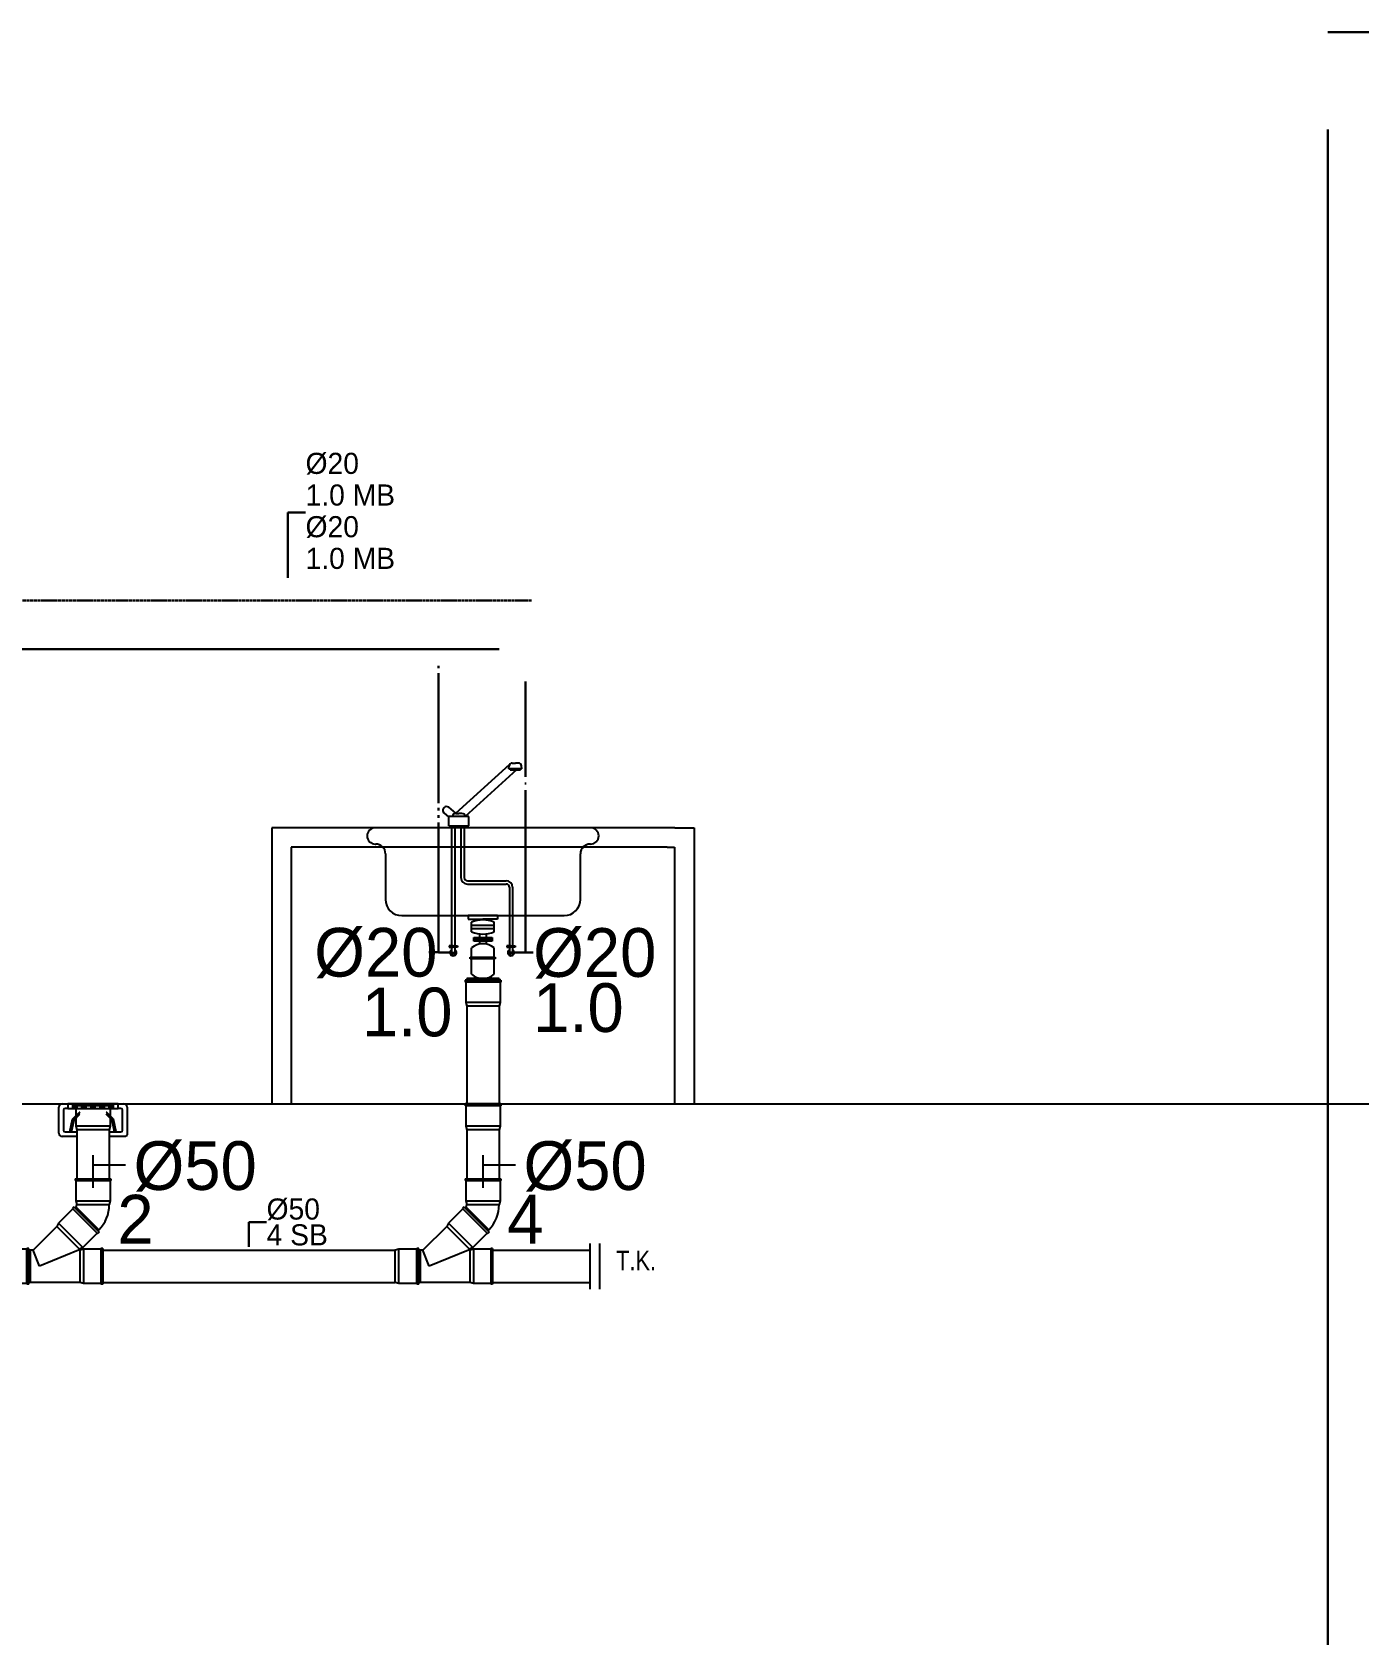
# Model space of a CAD drawing. Header units: centimetres. Extents: x 247996 to 314900, y -468471 to -440326.
# Drawn here: x 267621.3 to 268029.6, y -443513.5 to -443020 of the extents above; entities that cross this region are included whole.
import ezdxf
from ezdxf.enums import TextEntityAlignment as Align

# ---------------------------------------------------------------- set-up
doc = ezdxf.new("R2010")
doc.units = ezdxf.units.CM
for name, pattern in [('0', [500, 500]), ('BASMA HATTI', [0.375, 0.25, -0.125]), ('SICAK', [4.6, 4, -0.15, 0.075, -0.15, 0.075, -0.15]), ('SOGUK', [5.4, 5, -0.2, 0, -0.2])]:
    doc.linetypes.add(name, pattern=pattern)
for name, color, linetype in [('SCOTT-MTY-CİHAZ', 135, 'Continuous'), ('SCOTT-MTY-PVC', 43, 'Continuous'), ('SCOTT-MTY-SEMA', 8, 'Continuous'), ('SCOTT-MTY-TEFRIS', 15, 'Continuous'), ('SCOTT-MTY-YUK-BIRIMI', 7, 'Continuous')]:
    doc.layers.add(name, color=color, linetype=linetype)
for name, color, linetype, lineweight in [('SCOTT-MTY-PISSU-CAP', 211, 'Continuous', 30), ('SCOTT-MTY-SICAKSU-BORU', 1, 'BASMA HATTI', 30), ('SCOTT-MTY-SOGUKSU-BORU', 5, '0', 30), ('SCOTT-MTY-TEMIZSU-CAP', 101, 'Continuous', 30)]:
    doc.layers.add(name, color=color, linetype=linetype, lineweight=lineweight)
doc.styles.add('CAP', font='wturkce.SHX', dxfattribs={"width": 0.65})
doc.styles.add('MTY_CAP', font='wturkce.SHX', dxfattribs={"width": 0.65})
doc.styles.add('ROTAS', font='arial.ttf')

# ---------------------------------------------------------------- blocks, each defined once
blk = doc.blocks.new('SUZGEC1 KOLON')
at = {"layer": 'SCOTT-MTY-TEFRIS', "color": 2}
for p, q in [((-9.5, 0), (-7.7, 0)), ((-7.7, 0), (-7.7, -1.4)), ((7.7, 0), (-7.7, 0)), ((-7.7, 0), (-7.7, -1.4)), ((-4.9, 0), (-6.3, 0)), ((-6.3, 0), (-6.3, -1.4)), ((-4.9, -1.12), (-6.02, 0)), ((-4.9, -0.37), (-5.27, 0)), ((-4.9, -0.13), (-5.03, 0)), ((-4.9, -1.4), (-4.9, 0)), ((-2.1, 0), (-3.5, 0)), ((-3.5, 0), (-3.5, -1.4)), ((-2.1, -1.12), (-3.22, 0)), ((-2.1, -0.37), (-2.47, 0)), ((-2.1, -0.13), (-2.23, 0)), ((-2.1, -1.4), (-2.1, 0)), ((0.7, 0), (-0.7, 0)), ((-0.7, 0), (-0.7, -1.4)), ((0.7, -1.36), (-0.66, 0)), ((0.7, -1.12), (-0.42, 0)), ((0.7, -0.62), (0.08, 0)), ((0.7, -0.37), (0.33, 0)), ((0.7, -0.13), (0.57, 0)), ((0.7, -1.4), (0.7, 0)), ((3.5, 0), (2.1, 0)), ((2.1, 0), (2.1, -1.4)), ((3.5, -1.36), (2.14, 0)), ((3.5, -1.12), (2.38, 0)), ((3.5, -0.62), (2.88, 0)), ((3.5, -0.37), (3.13, 0)), ((3.5, -0.13), (3.37, 0)), ((3.5, -1.4), (3.5, 0)), ((6.3, 0), (4.9, 0)), ((4.9, 0), (4.9, -1.4)), ((6.3, -1.36), (4.94, 0)), ((6.3, -1.12), (5.18, 0)), ((6.3, -0.62), (5.68, 0)), ((6.3, -0.37), (5.93, 0)), ((6.3, -0.13), (6.17, 0)), ((6.3, -1.4), (6.3, 0)), ((7.7, -1.4), (7.7, 0)), ((7.7, 0), (9.5, 0)), ((7.7, -1.4), (7.7, 0)), ((-10.5, -9), (-10.5, -1)), ((-9.1, -1.9), (-9.1, -8.1)), ((-7.7, -1.4), (-8.6, -1.4)), ((-7.7, -1.4), (7.7, -1.4)), ((-7.08, -8.6), (-6.3, -4.75)), ((-5.89, -5.22), (-6.31, -4.8)), ((-5.11, -1.4), (-6.3, -0.21)), ((-5.36, -1.4), (-6.3, -0.46)), ((-5.61, -1.4), (-6.3, -0.71)), ((-5.85, -1.4), (-6.3, -0.95)), ((-6.1, -1.4), (-6.3, -1.2)), ((-6.3, -1.4), (-4.9, -1.4)), ((-6.3, -4.75), (-4.25, -2.7)), ((-4.9, -1.36), (-6.26, 0)), ((-5.86, -5.08), (-6.24, -4.69)), ((-5.8, -4.96), (-6.16, -4.6)), ((-5.71, -4.87), (-6.07, -4.52)), ((-5.62, -4.78), (-5.98, -4.43)), ((-5.54, -4.69), (-5.89, -4.34)), ((-5.84, -5), (-4.04, -3.2)), ((-5.45, -4.6), (-5.8, -4.25)), ((-4.9, -0.87), (-5.77, 0)), ((-5.36, -4.52), (-5.71, -4.16)), ((-5.27, -4.43), (-5.62, -4.07)), ((-5.18, -4.34), (-5.54, -3.99)), ((-4.9, -0.62), (-5.52, 0)), ((-5.09, -4.25), (-5.45, -3.9)), ((-5.01, -4.16), (-5.36, -3.81)), ((-4.92, -4.07), (-5.27, -3.72)), ((-4.83, -3.99), (-5.18, -3.63)), ((-4.74, -3.9), (-5.09, -3.54)), ((-4.65, -3.81), (-5.01, -3.46)), ((-4.56, -3.72), (-4.92, -3.37)), ((-4.48, -3.63), (-4.83, -3.28)), ((-4.39, -3.54), (-4.74, -3.19)), ((-4.3, -3.46), (-4.65, -3.1)), ((-4.21, -3.37), (-4.56, -3.01)), ((-4.12, -3.28), (-4.48, -2.93)), ((-4.04, -3.18), (-4.39, -2.84)), ((-4.04, -3), (-4.3, -2.75)), ((-4.04, -2.7), (-4.25, -2.7)), ((-4.04, -2.83), (-4.17, -2.7)), ((-2.31, -1.4), (-3.5, -0.21)), ((-2.56, -1.4), (-3.5, -0.46)), ((-2.81, -1.4), (-3.5, -0.71)), ((-3.05, -1.4), (-3.5, -0.95)), ((-3.3, -1.4), (-3.5, -1.2)), ((-3.5, -1.4), (-2.1, -1.4)), ((-2.1, -1.36), (-3.46, 0)), ((-2.1, -0.87), (-2.97, 0)), ((-2.1, -0.62), (-2.72, 0)), ((0.49, -1.4), (-0.7, -0.21)), ((0.24, -1.4), (-0.7, -0.46)), ((-0.01, -1.4), (-0.7, -0.71)), ((-0.25, -1.4), (-0.7, -0.95)), ((-0.5, -1.4), (-0.7, -1.2)), ((-0.7, -1.4), (0.7, -1.4)), ((0.7, -0.87), (-0.17, 0)), ((3.29, -1.4), (2.1, -0.21)), ((3.04, -1.4), (2.1, -0.46)), ((2.79, -1.4), (2.1, -0.71)), ((2.55, -1.4), (2.1, -0.95)), ((2.3, -1.4), (2.1, -1.2)), ((2.1, -1.4), (3.5, -1.4)), ((3.5, -0.87), (2.63, 0)), ((4.25, -2.7), (4.05, -2.7)), ((4.05, -3.2), (4.05, -3.2)), ((5.85, -5), (4.05, -3.2)), ((6.33, -4.9), (4.14, -2.7)), ((6.31, -4.75), (4.25, -2.7)), ((6.09, -1.4), (4.9, -0.21)), ((5.84, -1.4), (4.9, -0.46)), ((5.59, -1.4), (4.9, -0.71)), ((5.35, -1.4), (4.9, -0.95)), ((5.1, -1.4), (4.9, -1.2)), ((4.9, -1.4), (6.3, -1.4)), ((6.38, -5.12), (5.3, -4.04)), ((6.42, -5.34), (5.3, -4.21)), ((6.47, -5.56), (5.3, -4.39)), ((6.3, -0.87), (5.43, 0)), ((7.08, -8.6), (6.31, -4.75)), ((8.6, -1.4), (7.7, -1.4)), ((9.1, -8.1), (9.1, -1.9)), ((10.5, -1), (10.5, -9.5)), ((-8.6, -8.6), (-5.3, -8.6)), ((-6.93, -8.6), (-7.06, -8.48)), ((-7.03, -8.35), (-6.52, -8.35)), ((-6.76, -8.6), (-7.01, -8.35)), ((-6.58, -8.6), (-6.83, -8.35)), ((-6.54, -8.46), (-6.65, -8.35)), ((-6.59, -6.29), (-6.61, -6.27)), ((-6.61, -6.29), (-6.1, -6.29)), ((-6.41, -6.29), (-6.58, -6.12)), ((-6.57, -8.6), (-5.84, -5)), ((-6.24, -6.29), (-6.55, -5.98)), ((-6.1, -6.25), (-6.52, -5.83)), ((-6.07, -6.11), (-6.49, -5.68)), ((-6.04, -5.96), (-6.46, -5.54)), ((-6.01, -5.81), (-6.43, -5.39)), ((-5.98, -5.67), (-6.4, -5.24)), ((-5.95, -5.52), (-6.37, -5.09)), ((-5.92, -5.37), (-6.34, -4.95)), ((5.3, -8.6), (8.6, -8.6)), ((6.57, -8.6), (5.85, -5)), ((6.51, -5.78), (5.87, -5.14)), ((6.56, -6), (5.92, -5.37)), ((6.6, -6.23), (5.96, -5.59)), ((6.49, -6.29), (6.01, -5.81)), ((6.31, -6.29), (6.05, -6.03)), ((6.14, -6.29), (6.1, -6.25)), ((6.62, -6.29), (6.11, -6.29)), ((7.03, -8.35), (6.52, -8.35)), ((6.68, -8.6), (6.55, -8.47)), ((6.86, -8.6), (6.61, -8.35)), ((7.03, -8.6), (6.78, -8.35)), ((7.05, -8.44), (6.96, -8.35)), ((-5.3, -10), (-9.5, -10)), ((10, -10), (5.3, -10))]:
    blk.add_line(p, q, dxfattribs=at)
for centre, radius, start, end in [((-9.5, -1), 1, 90, 180), ((-8.6, -1.9), 0.5, 90, 180), ((8.6, -1.9), 0.5, 0, 90), ((9.5, -1), 1, 0, 90), ((-9.5, -9), 1, 180, 270), ((-8.6, -8.1), 0.5, 180, 270), ((8.6, -8.1), 0.5, 270, 0), ((10, -9.5), 0.5, 270, 0)]:
    blk.add_arc(centre, radius, start, end, dxfattribs=at)
at = {"layer": 'SCOTT-MTY-PISSU-CAP', "lineweight": -3, "ltscale": 100, "style": 'CAP', "width": 0.65}
blk.add_attdef('PSCP', (12.5, -26.5), '', height=15, dxfattribs=at)
at = {"layer": 'SCOTT-MTY-YUK-BIRIMI', "color": 211, "lineweight": -3, "ltscale": 100, "style": 'CAP', "width": 0.65}
blk.add_attdef('PS', (7.5, -43), '', height=15, dxfattribs=at)
blk = doc.blocks.new('PVC CATAL SAG')
at = {"layer": 'SCOTT-MTY-PISSU-CAP', "lineweight": -3, "ltscale": 100}
for p, q in [((0, -15.84), (0, -25.84)), ((10, -18.89), (0, -18.89))]:
    blk.add_line(p, q, dxfattribs=at)
at = {"layer": 'SCOTT-MTY-PVC', "color": 43}
for p, q in [((-5.5, 0), (-5.5, -0.6)), ((5.5, 0), (-5.5, 0)), ((-5.3, -0.6), (-5.5, -0.6)), ((5.3, -0.6), (-5.3, -0.6)), ((-5.3, -0.6), (-5.3, -6.85)), ((5.5, -0.6), (5.3, -0.6)), ((5.3, -0.6), (5.3, -6.85)), ((5.5, 0), (5.5, -0.6)), ((5.3, -6.85), (-5.3, -6.85)), ((-5.3, -6.85), (-5, -7.99)), ((5, -7.99), (-5, -7.99)), ((-5, -7.99), (-5, -22.87)), ((5.3, -6.85), (5, -7.99)), ((5, -7.99), (5, -22.87)), ((-5.5, -23.03), (-5.5, -23.63)), ((-5.5, -23.03), (-4.97, -23.03)), ((-5.5, -23.63), (-5.3, -23.63)), ((-5.3, -23.63), (5.3, -23.63)), ((-5.3, -23.63), (-5.3, -29.88)), ((-5, -23.03), (5.03, -23.03)), ((5.03, -23.03), (5.5, -23.03)), ((5.3, -23.63), (5.5, -23.63)), ((5.3, -23.63), (5.3, -29.88)), ((5.5, -23.03), (5.5, -23.63)), ((-6.17, -32.27), (-10.59, -36.69)), ((-5.88, -31.7), (-6.31, -32.13)), ((-5.88, -31.7), (-6.31, -32.13)), ((-6.31, -32.13), (-6.17, -32.27)), ((-6.31, -32.13), (-6.17, -32.27)), ((-6.17, -32.27), (1.33, -39.76)), ((-5.88, -31.7), (-5.58, -32.01)), ((-5.88, -31.7), (-5.58, -32.01)), ((-5.29, -31.73), (-5.58, -32.01)), ((-5.58, -32.01), (1.54, -39.13)), ((-5.3, -29.88), (5.3, -29.88)), ((-5.3, -29.88), (-5, -31.02)), ((-5.29, -31.73), (1.78, -38.8)), ((-5, -31.02), (5, -31.02)), ((5.3, -29.88), (5, -31.02)), ((-11.15, -37.73), (-18.46, -45)), ((-10.59, -36.69), (-11.15, -37.73)), ((-11.15, -37.73), (-4.14, -44.75)), ((-10.59, -36.69), (-3.09, -44.18)), ((1.89, -39.48), (1.47, -39.9)), ((1.89, -39.48), (1.47, -39.9)), ((1.78, -38.8), (1.5, -39.08)), ((1.5, -39.08), (1.89, -39.48)), ((1.5, -39.08), (1.89, -39.48)), ((-3.09, -44.18), (-4.14, -44.75)), ((1.33, -39.76), (-3.09, -44.18)), ((1.33, -39.76), (1.47, -39.9)), ((1.33, -39.76), (1.47, -39.9)), ((-25.86, -44.7), (-27, -45)), ((-27, -55), (-27, -45)), ((-25.86, -55.3), (-25.86, -44.7)), ((-20.33, -44.7), (-25.86, -44.7)), ((-19.73, -44.5), (-20.33, -44.5)), ((-20.33, -44.7), (-20.33, -44.5)), ((-20.33, -55.3), (-20.33, -44.7)), ((-19.73, -45), (-19.73, -44.5)), ((-19.73, -55), (-19.73, -45)), ((-19.33, -45), (-19.73, -45)), ((-18.46, -45), (-19.33, -45)), ((-19.33, -45), (-19.33, -55)), ((-19.33, -45), (-19.33, -55)), ((-19.33, -55), (-19.33, -45)), ((-19.33, -45), (-19.33, -55)), ((-16.5, -50), (-18.46, -45)), ((-4.43, -45), (-16.5, -50)), ((-4.14, -44.75), (-4.43, -45)), ((-4.02, -45), (-4.42, -45)), ((-2.88, -44.7), (-4.02, -45)), ((-4.02, -45), (-4.02, -55)), ((2.4, -44.7), (-2.88, -44.7)), ((-2.88, -44.7), (-2.88, -55.3)), ((3, -44.5), (2.4, -44.5)), ((2.4, -44.5), (2.4, -44.7)), ((2.4, -44.7), (2.4, -55.3)), ((3, -44.5), (3, -45)), ((3, -45), (3, -55)), ((-25.86, -55.3), (-27, -55)), ((-20.33, -55.3), (-25.86, -55.3)), ((-20.33, -55.5), (-20.33, -55.3)), ((-19.73, -55.5), (-20.33, -55.5)), ((-19.73, -55.5), (-19.73, -55)), ((-19.33, -55), (-19.73, -55)), ((-4.02, -55), (-19.33, -55)), ((-2.88, -55.3), (-4.02, -55)), ((2.4, -55.3), (-2.88, -55.3)), ((2.4, -55.3), (2.4, -55.5)), ((3, -55.5), (2.4, -55.5)), ((3, -55), (3, -55.5))]:
    blk.add_line(p, q, dxfattribs=at)
for radius in [1, 11]:
    blk.add_arc((-6, -31.02), radius, 315, 0, dxfattribs=at)
blk = doc.blocks.new('EVIYE1 KOLON')
at = {"layer": 'SCOTT-MTY-PVC', "color": 43}
for p, q in [((-5.5, 38.11), (-5.5, 37.51)), ((-5.03, 38.11), (-5.5, 38.11)), ((-5.3, 37.51), (-5.5, 37.51)), ((5.3, 37.51), (-5.3, 37.51)), ((-5.3, 37.51), (-5.3, 31.26)), ((5, 38.11), (-5.03, 38.11)), ((5, 38.6), (-5, 38.6)), ((-5, 38.6), (-5, 38.11)), ((5.5, 38.11), (4.97, 38.11)), ((5, 38.6), (5, 38.11)), ((5.5, 37.51), (5.3, 37.51)), ((5.3, 37.51), (5.3, 31.26)), ((5.5, 38.11), (5.5, 37.51)), ((5.3, 31.26), (-5.3, 31.26)), ((-5.3, 31.26), (-5, 30.12)), ((5, 30.12), (-5, 30.12)), ((-5, 30.12), (-5, 0)), ((5.3, 31.26), (5, 30.12)), ((5, 30.12), (5, 0))]:
    blk.add_line(p, q, dxfattribs=at)
at = {"layer": 'SCOTT-MTY-SICAKSU-BORU', "linetype": 'SICAK', "ltscale": 10}
for p, q in [((-13.63, 46.61), (-13.63, 135)), ((-9.63, 46.61), (-13.63, 46.61))]:
    blk.add_line(p, q, dxfattribs=at)
at = {"layer": 'SCOTT-MTY-SOGUKSU-BORU', "linetype": 'SOGUK', "ltscale": 10}
for p, q in [((13.14, 46.61), (13.14, 130)), ((9.14, 46.61), (13.14, 46.61))]:
    blk.add_line(p, q, dxfattribs=at)
at = {"layer": 'SCOTT-MTY-TEFRIS', "color": 4}
for p, q in [((8.09, 104.42), (-8.43, 89.41)), ((7.96, 103.19), (8.05, 104.04)), ((9.04, 104.93), (9.98, 104.93)), ((10.93, 104.93), (9.98, 104.93)), ((12.01, 103.19), (11.92, 104.04)), ((10.34, 102.85), (-5.44, 88.52)), ((7.96, 103.19), (9.98, 103.19)), ((8.34, 103.19), (8.34, 102.85)), ((11.58, 103.19), (8.34, 103.19)), ((8.34, 102.85), (11.58, 102.85)), ((12.01, 103.19), (9.98, 103.19)), ((11.58, 102.85), (11.58, 103.19)), ((-11.94, 91.2), (-12.12, 91)), ((-12.01, 89.59), (-10.45, 88.26)), ((-8.36, 89.47), (-10.53, 91.31)), ((-8.36, 89.41), (-7.41, 89.41)), ((-6.47, 89.41), (-7.41, 89.41)), ((33.13, 85), (-33.13, 85)), ((-4.38, 88.52), (-10.45, 88.52)), ((-10.45, 85.57), (-10.45, 88.52)), ((-10.45, 85.57), (-4.38, 85.57)), ((-10, 85.57), (-10, 85.19)), ((-10, 85.19), (-4.8, 85.19)), ((-9.63, 85.19), (-9.63, 48.65)), ((-9.34, 88.58), (-9.41, 88.52)), ((-8.63, 85.19), (-8.63, 48.65)), ((-6.76, 85.19), (-6.76, 69.68)), ((-5.76, 85.19), (-5.76, 69.68)), ((-4.8, 85.19), (-4.8, 85.57)), ((-4.38, 85.57), (-4.38, 88.52)), ((-33.13, 80), (-33, 80)), ((33.13, 80), (33, 80)), ((-30, 77), (-30, 62.96)), ((30, 62.96), (30, 77)), ((-4.76, 68.68), (7.14, 68.68)), ((-4.76, 67.68), (7.14, 67.68)), ((8.14, 66.68), (8.14, 48.65)), ((9.14, 66.68), (9.14, 48.65)), ((-25, 57.96), (25, 57.96)), ((4.54, 57.96), (-4.54, 57.96)), ((-4.54, 57.96), (-4.54, 56.89)), ((-4.54, 56.89), (0, 56.89)), ((-3.49, 52.96), (-3.49, 55.97)), ((3.49, 54.89), (-3.49, 54.89)), ((-1, 56.89), (-1, 56.57)), ((4.54, 56.89), (0, 56.89)), ((1, 56.89), (1, 56.57)), ((3.49, 52.96), (3.49, 55.97)), ((4.54, 57.96), (4.54, 56.89)), ((3.49, 53.9), (-3.49, 53.9)), ((-2.75, 50.12), (-2.75, 51.26)), ((-2.75, 51.26), (2.86, 51.26)), ((2.86, 50.73), (-2.75, 50.73)), ((2.86, 50.12), (-2.75, 50.12)), ((-1, 52.36), (-1, 51.26)), ((-1, 50.12), (-1, 49.29)), ((1, 52.36), (1, 51.26)), ((1, 50.12), (1, 49.29)), ((2.86, 51.26), (2.86, 50.12)), ((-10.38, 48.65), (-10.38, 48.27)), ((-9.13, 48.65), (-10.38, 48.65)), ((-10.38, 48.27), (-9.13, 48.27)), ((-9.63, 48.27), (-9.63, 46.61)), ((-9.63, 46.61), (-8.63, 46.61)), ((-9.13, 48.65), (-7.87, 48.65)), ((-7.87, 48.27), (-9.13, 48.27)), ((-8.63, 48.27), (-8.63, 46.61)), ((-7.87, 48.65), (-7.87, 48.27)), ((-3.95, 44.61), (-3.95, 45.21)), ((-3.95, 45.21), (3.82, 45.21)), ((3.82, 44.61), (-3.95, 44.61)), ((-3.49, 45.21), (-3.49, 48.02)), ((-3.49, 39.89), (-3.49, 44.61)), ((3.49, 45.21), (3.49, 48.02)), ((3.49, 39.89), (3.49, 44.61)), ((3.82, 45.21), (3.82, 44.61)), ((7.38, 48.65), (7.38, 48.27)), ((8.64, 48.65), (7.38, 48.65)), ((7.38, 48.27), (8.64, 48.27)), ((8.14, 48.27), (8.14, 46.61)), ((9.14, 46.61), (8.14, 46.61)), ((8.64, 48.65), (9.9, 48.65)), ((9.9, 48.27), (8.64, 48.27)), ((9.14, 48.27), (9.14, 46.61)), ((9.9, 48.65), (9.9, 48.27))]:
    blk.add_line(p, q, dxfattribs=at)
at = {"layer": 'SCOTT-MTY-TEFRIS', "color": 2}
for p, q in [((-65, 85), (-65, 0)), ((59.11, 85), (-65, 85)), ((59.11, 85), (65, 85)), ((65, 85), (65, 0)), ((-59, 79), (-59, 0)), ((56.74, 79), (-59, 79)), ((56.74, 79), (59, 79)), ((59, 79), (59, 0))]:
    blk.add_line(p, q, dxfattribs=at)
at = {"layer": 'SCOTT-MTY-TEFRIS', "color": 4}
for centre, radius, start, end in [((9.04, 103.93), 1, 90, 174.0701), ((10.93, 103.93), 1, 5.9299, 90), ((-11.36, 90.35), 1, 139.5737, 229.5737), ((-11.18, 90.55), 1, 49.5737, 139.5737), ((-8.36, 88.41), 1, 90, 174.0701), ((-6.47, 88.41), 1, 5.9299, 90), ((-33.13, 82.5), 2.5, 90, 270), ((33.13, 82.5), 2.5, 270, 90), ((-33, 77), 3, 0, 90), ((33, 77), 3, 90, 180), ((-4.76, 69.68), 2, 180, 270), ((-4.76, 69.68), 1, 180, 270), ((7.14, 66.68), 2, 0, 90), ((7.14, 66.68), 1, 0, 90), ((-25, 62.96), 5, 180, 270), ((25, 62.96), 5, 270, 0), ((0, 47.1), 9.53, 68.5327, 111.4673), ((0, 61.83), 9.53, 248.5327, 291.4673), ((-9.13, 46.61), 1, 119.8858, 60.1142), ((-9.13, 46.69), 0.506, 189.0453, 350.9547), ((0, 43.96), 5.35, 49.3706, 130.6294), ((8.64, 46.61), 1, 119.8858, 60.1142), ((8.64, 46.69), 0.506, 189.0453, 350.9547), ((0, 43.96), 5.35, 229.3706, 310.6294)]:
    blk.add_arc(centre, radius, start, end, dxfattribs=at)
at = {"layer": 'SCOTT-MTY-TEMIZSU-CAP'}
for p, q in [((-13.63, 46.69), (-16.63, 46.69)), ((13.14, 46.61), (15.46, 46.61))]:
    blk.add_line(p, q, dxfattribs=at)
at = {"layer": 'SCOTT-MTY-PISSU-CAP', "lineweight": -3, "ltscale": 100, "style": 'CAP', "width": 0.65}
blk.add_attdef('PSCP', (12.5, -26.5), '', height=15, dxfattribs=at)
at = {"layer": 'SCOTT-MTY-TEMIZSU-CAP', "color": 101, "style": 'CAP', "width": 0.65}
for tag, p in [('SCCP', (-16.63, 46.69)), ('SOCP', (15.46, 46.61))]:
    blk.add_attdef(tag, text='', height=15, dxfattribs=at).set_placement(p, align=Align.MIDDLE_LEFT)
at = {"layer": 'SCOTT-MTY-YUK-BIRIMI', "color": 101, "style": 'CAP', "width": 0.65}
for tag, p in [('SC', (-21, 28.3)), ('SO', (15.46, 29.65))]:
    blk.add_attdef(tag, text='', height=15, dxfattribs=at).set_placement(p, align=Align.MIDDLE_LEFT)
at = {"layer": 'SCOTT-MTY-YUK-BIRIMI', "color": 211, "lineweight": -3, "ltscale": 100, "style": 'CAP', "width": 0.65}
blk.add_attdef('PS', (7.5, -43), '', height=15, dxfattribs=at)
blk = doc.blocks.new('MTY-PIS SU CAP SB')
at = {"layer": 'SCOTT-MTY-PISSU-CAP'}
for p, q in [((0.833, 1.167), (0, 1.167)), ((0, 1.167), (0, 0))]:
    blk.add_line(p, q, dxfattribs=at)
at = {"layer": 'SCOTT-MTY-PISSU-CAP', "style": 'MTY_CAP', "width": 0.65}
blk.add_attdef('PSCP', text='', height=1, dxfattribs=at).set_placement((0.833, 1.79), align=Align.MIDDLE_LEFT)
at = {"layer": 'SCOTT-MTY-YUK-BIRIMI', "color": 211, "style": 'MTY_CAP', "width": 0.65}
blk.add_attdef('PS', text='', height=1, dxfattribs=at).set_placement((0.833, 0.566), align=Align.MIDDLE_LEFT)
blk = doc.blocks.new('MTY-TEMIZ SU CAP MB')
at = {"layer": 'SCOTT-MTY-TEMIZSU-CAP'}
for p, q in [((0.833, 3.096), (0, 3.096)), ((0, 3.096), (0, 0))]:
    blk.add_line(p, q, dxfattribs=at)
at = {"layer": 'SCOTT-MTY-TEMIZSU-CAP', "style": 'MTY_CAP', "width": 0.65}
for tag, p in [('SOCP', (0.833, 5.417)), ('SCCP', (0.833, 2.417))]:
    blk.add_attdef(tag, text='', height=1, dxfattribs=at).set_placement(p, align=Align.MIDDLE_LEFT)
at = {"layer": 'SCOTT-MTY-YUK-BIRIMI', "color": 101, "style": 'MTY_CAP', "width": 0.65}
for tag, p in [('SO', (0.833, 3.917)), ('SC', (0.833, 0.917))]:
    blk.add_attdef(tag, text='', height=1, dxfattribs=at).set_placement(p, align=Align.MIDDLE_LEFT)

msp = doc.modelspace()

# ---------------------------------------------------------------- linework, layer by layer
at = {"layer": 'SCOTT-MTY-PVC'}
for p, q in [((267643, -443395), (267733, -443395)), ((267763, -443395), (267793, -443395)), ((267793, -443407), (267793, -443393)), ((267796, -443407), (267796, -443393)), ((267643, -443405), (267733, -443405)), ((267763, -443405), (267793, -443405))]:
    msp.add_line(p, q, dxfattribs=at)
at = {"layer": 'SCOTT-MTY-SEMA'}
msp.add_lwpolyline([(258900, -443350), (276550, -443350)], dxfattribs=at)
at = {"layer": 'SCOTT-MTY-SICAKSU-BORU'}
msp.add_lwpolyline([(267060, -443195), (267775, -443195)], dxfattribs=at)
at = {"layer": 'SCOTT-MTY-SOGUKSU-BORU'}
for points in [[(268020, -443020), (274960, -443020)], [(268020, -446140), (268020, -443050)], [(267020, -443210), (267765, -443210)]]:
    msp.add_lwpolyline(points, dxfattribs=at)

# ---------------------------------------------------------------- block references
at = {"layer": 'SCOTT-MTY-CİHAZ'}
ref = msp.add_blockref('EVIYE1 KOLON', (267760, -443350), dxfattribs=at)
ref.add_attrib('SO', '1.0', (267775.46, -443327.85), dxfattribs={"height": 15, "style": 'CAP'})
ref.add_attrib('SOCP', 'Ø20', (267775.46, -443310.89), dxfattribs={"height": 15, "style": 'CAP'})
ref.add_attrib('SC', '1.0', (267722.75, -443329.2), dxfattribs={"height": 15, "style": 'CAP'})
ref.add_attrib('SCCP', 'Ø20', (267708.09, -443310.81), dxfattribs={"height": 15, "style": 'CAP'})
ref.add_attrib('PSCP', 'Ø50', (267772.5, -443376.5), dxfattribs={"height": 15, "style": 'CAP'})
ref.add_attrib('PS', '4', (267767.5, -443393), dxfattribs={"height": 15, "style": 'CAP'})
ref = msp.add_blockref('SUZGEC1 KOLON', (267640, -443350), dxfattribs=at)
ref.add_attrib('PSCP', 'Ø50', (267652.5, -443376.5), dxfattribs={"height": 15, "style": 'CAP'})
ref.add_attrib('PS', '2', (267647.5, -443393), dxfattribs={"height": 15, "style": 'CAP'})
at = {"layer": 'SCOTT-MTY-PISSU-CAP'}
ref = msp.add_blockref('MTY-PIS SU CAP SB', (267688, -443394), dxfattribs=dict(at, xscale=6.5, yscale=6.5))
ref.add_attrib('PSCP', 'Ø50', (267693.42, -443385.62), dxfattribs={"height": 6.5, "style": 'MTY_CAP'})
ref.add_attrib('PS', '4 SB', (267693.42, -443393.57), dxfattribs={"height": 6.5, "style": 'MTY_CAP'})
at = {"layer": 'SCOTT-MTY-PVC'}
for p in [(267640, -443350), (267760, -443350)]:
    msp.add_blockref('PVC CATAL SAG', p, dxfattribs=at)
at = {"layer": 'SCOTT-MTY-TEMIZSU-CAP'}
ref = msp.add_blockref('MTY-TEMIZ SU CAP MB', (267700, -443188), dxfattribs=dict(at, xscale=6.5, yscale=6.5))
ref.add_attrib('SCCP', 'Ø20', (267705.42, -443175.54), dxfattribs={"height": 6.5, "style": 'MTY_CAP'})
ref.add_attrib('SC', '1.0 MB', (267705.42, -443185.29), dxfattribs={"height": 6.5, "style": 'MTY_CAP'})
ref.add_attrib('SO', '1.0 MB', (267705.42, -443165.79), dxfattribs={"height": 6.5, "style": 'MTY_CAP'})
ref.add_attrib('SOCP', 'Ø20', (267705.42, -443156.04), dxfattribs={"height": 6.5, "style": 'MTY_CAP'})

# ---------------------------------------------------------------- texts
at = {"layer": 'SCOTT-MTY-PISSU-CAP', "style": 'ROTAS', "width": 0.8}
msp.add_text('T.K.', height=6, dxfattribs=at).set_placement((267801, -443403), align=Align.BOTTOM_LEFT)

doc.saveas('drawing.dxf')
